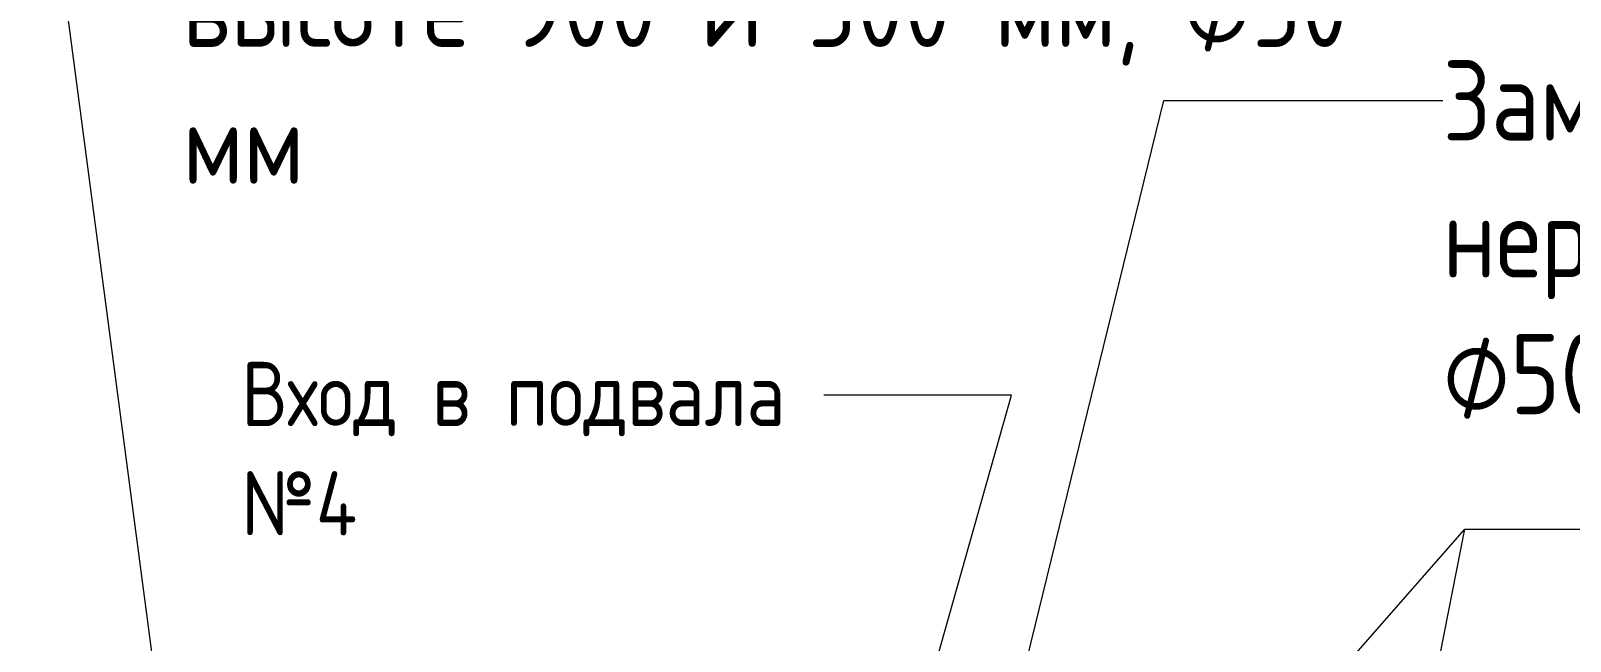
# Model space of a CAD drawing. Header units: millimetres. Extents: x -11345 to 411485, y -9810 to 73012.
# Drawn here: x 64003 to 68801, y 23612 to 25514 of the extents above; entities that cross this region are included whole.
import ezdxf

# ---------------------------------------------------------------- set-up
doc = ezdxf.new("R2010")
doc.units = ezdxf.units.MM
doc.layers.add('Аннотация', color=7, linetype='Continuous', lineweight=18)
doc.styles.add('GOST Common_2', font='GOST_Common.ttf', dxfattribs={"width": 0.9, "height": 250})
doc.styles.add('GOST Common_6', font='GOST_Common.ttf', dxfattribs={"width": 0.9, "height": 200})

msp = doc.modelspace()

# ---------------------------------------------------------------- linework, layer by layer
at = {"layer": 'Аннотация', "lineweight": 9}
for p, q in [((64993.50912, 18926.853), (64002.50942, 26441.47938)), ((66746.76217, 22087.11779), (67534.65677, 25297.02561)), ((67534.65677, 25297.02561), (68403.8488, 25297.02561)), ((66417.96426, 22109.03889), (67059.70736, 24378.72754)), ((66659.31987, 24378.72754), (66474.44363, 24378.72754)), ((67059.70736, 24378.72754), (66659.31987, 24378.72754)), ((65419.92477, 20485.12064), (68472.85725, 23961.20854)), ((67761.4872, 20383.75406), (68472.85725, 23961.20854)), ((68472.85725, 23961.20854), (69131.5931, 23961.20854)), ((68472.85725, 23961.20854), (69131.5931, 23961.20854))]:
    msp.add_line(p, q, dxfattribs=at)

# ---------------------------------------------------------------- texts
at = {"layer": 'Аннотация', "lineweight": 9, "attachment_point": 1, "line_spacing_factor": 1.022766}
for s, insert, char_height, width, style in [('\\pxt1.44,2.88,4.32,5.76,7.2,8.64,10.08,11.52,12.96,14.4,15.84,17.28,18.72,20.16,21.6,23.04,24.48,25.92,27.36,28.8,30.24,31.68,33.12,34.56,36,37.44,38.88,40.32,41.76,43.2,44.64,46.08;{Замена поручня из нержавеющей стали на высоте 900 и 500 мм, ⌀50 мм}', (64476.19944, 26566.67252), 250, 3982.5, 'GOST Common_2'), ('\\pxt1.44,2.88,4.32,5.76,7.2,8.64,10.08,11.52,12.96,14.4,15.84,17.28,18.72,20.16,21.6,23.04,24.48,25.92,27.36,28.8,30.24,31.68,33.12,34.56,36,37.44,38.88,40.32,41.76,43.2,44.64,46.08;{Замена пристенного поручня из нержавеющей стали на высоте 900 мм, ⌀50 мм}', (68403.8488, 25422.21876), 250, 5494.5, 'GOST Common_2'), ('\\pxt1.8,3.6,5.4,7.2,9,10.8,12.6,14.4,16.2,18,19.8,21.6,23.4,25.2,27,28.8,30.6,32.4,34.2,36,37.8,39.6,41.4,43.2,45,46.8,48.6,50.4,52.2,54,55.8,57.6;{Вход в подвала №4}', (64658.74051, 24482.8508), 200, 2000.7, 'GOST Common_6')]:
    msp.add_mtext(s, dxfattribs=dict(at, insert=insert, char_height=char_height, width=width, style=style))

doc.saveas('drawing.dxf')
